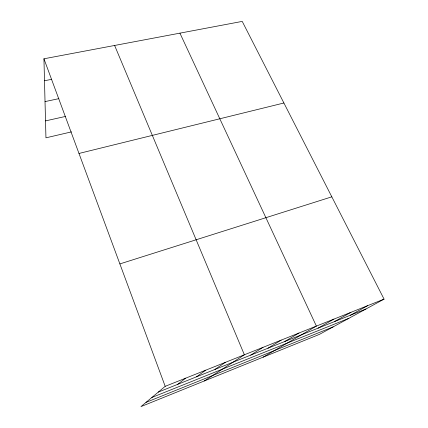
<?xml version="1.0" encoding="UTF-8"?>
<svg xmlns="http://www.w3.org/2000/svg" width="428" height="428" viewBox="0 0 428 428"><rect width="100%" height="100%" fill="white"/><g stroke="black" fill="none" stroke-linecap="round" stroke-linejoin="round"><path stroke-width="0.64" d="M384.06 299.129L165.197 386.329L140.951 406.6L319.432 334.375L384.06 299.129L242.227 21.4L43.94 58.791L45.946 137.827L71.497 131.877M177.599 384.387L185.72 378.149M196.489 376.827L205.75 370.172M214.952 369.434L225.294 362.382M204.322 380.957L244.377 354.78L114.618 45.464M250.664 355.144L263.011 347.359M267.939 348.231L281.212 340.105M284.834 341.469L299.001 333.021M263.124 357.161L316.383 326.093L179.926 33.149M318.047 328.174L333.888 319.117M334.364 321.647L350.992 312.306M350.334 315.254L367.711 305.645M145.985 402.39L333.171 326.88M151.833 397.505L348.9 318.304M158.264 392.123L365.967 309M119.877 263.916L331.818 196.832M78.987 153.454L283.898 102.998M45.518 120.894L65.495 116.432M45.026 101.597L58.871 98.654M44.496 80.764L51.531 79.351M43.94 58.791L165.197 386.329"/></g></svg>
